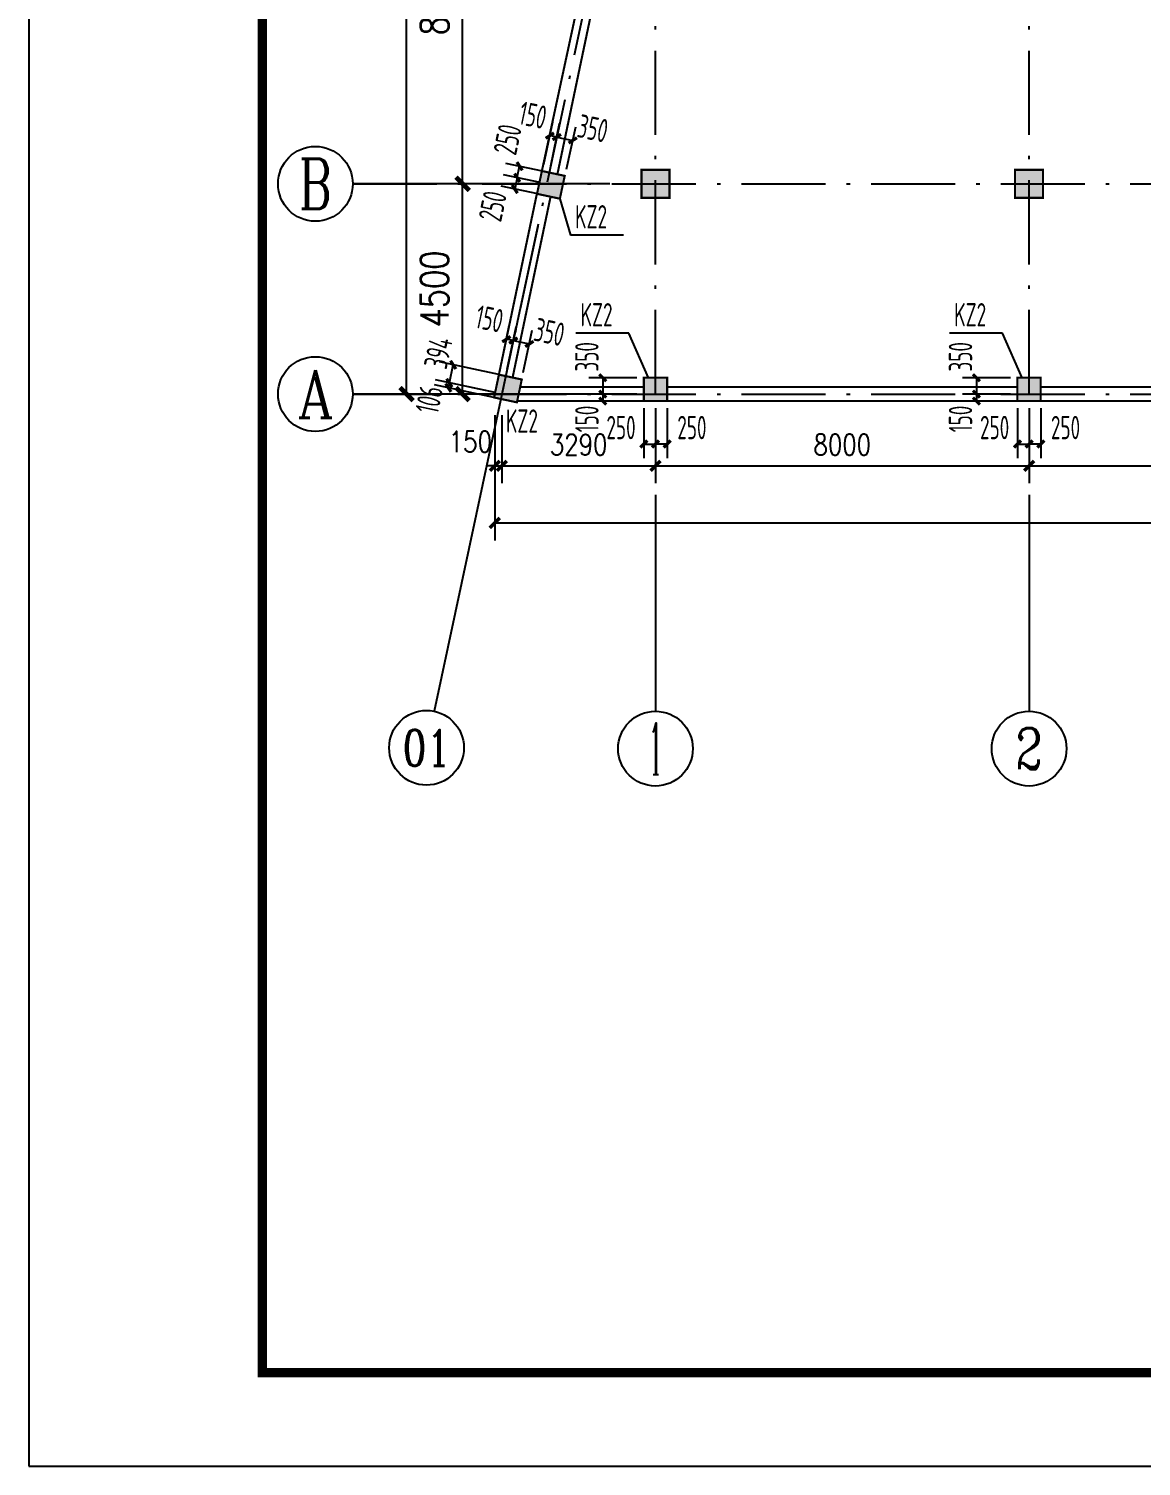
# Model space of a CAD drawing. Extents: x 2468086 to 6957054, y -3413633 to -667223.
# Drawn here: x 4916351 to 4940173, y -1259917 to -1229148 of the extents above; entities that cross this region are included whole.
import ezdxf
from ezdxf.enums import TextEntityAlignment as Align

# ---------------------------------------------------------------- set-up
doc = ezdxf.new("R2010")
doc.units = 0
doc.header["$LTSCALE"] = 100
doc.header["$MEASUREMENT"] = 0
doc.linetypes.add('2', pattern=[18.5, 12, -3, 0.5, -3])
doc.layers.get('0').update_dxf_attribs({"linetype": 'CONTINUOUS'})
doc.layers.get('DEFPOINTS').update_dxf_attribs({"linetype": 'CONTINUOUS'})
for name, color, linetype in [('AXIS', 3, 'CONTINUOUS'), ('AXIS_TEXT', 7, 'CONTINUOUS'), ('PUB_TITLE', 4, 'CONTINUOUS'), ('墙__实线', 3, 'CONTINUOUS'), ('柱', 2, 'CONTINUOUS'), ('柱填充', 43, 'CONTINUOUS'), ('柱编号', 211, 'CONTINUOUS'), ('轴线__尺寸数字', 7, 'CONTINUOUS'), ('轴线__点划线', 252, '2'), ('通风井定位', 145, 'CONTINUOUS')]:
    doc.layers.add(name, color=color, linetype=linetype)
doc.styles.add('_TCH_AXIS', font='COMPLEX', dxfattribs={"bigfont": 'GBCBIG'})
doc.styles.add('COMPLEX', font='COMPLEX')
doc.styles.add('DIM_FONT', font='SIMPLEX.shx', dxfattribs={"width": 0.8})
doc.styles.add('GB', font='gbxwxt.shx', dxfattribs={"width": 0.7, "height": 500, "bigfont": 'gbhzfs.shx'})
doc.dimstyles.new('DIMN150', dxfattribs={"dimscale": 1.5, "dimtxt": 300, "dimasz": 100, "dimexe": 250, "dimexo": 300, "dimgap": 150, "dimtad": 1, "dimdec": 0, "dimzin": 0, "dimdsep": 46, "dimtxsty": 'DIM_FONT', "dimblk": 'ARCHTICK', "dimcen": 0.09, "dimclrt": 7, "dimazin": 2, "dimtfac": 1, "dimtdec": 0, "dimtix": 1, "dimtmove": 2, "dimatfit": 3, "dimfxl": 1, "dimtolj": 1, "dimtzin": 0, "dimarcsym": 0})
doc.dimstyles.new('DIMN200', dxfattribs={"dimscale": 2, "dimtxt": 300, "dimasz": 100, "dimexe": 250, "dimexo": 300, "dimgap": 150, "dimtad": 1, "dimdec": 0, "dimzin": 0, "dimdsep": 46, "dimtxsty": 'DIM_FONT', "dimblk": 'ARCHTICK', "dimcen": 0.09, "dimclrt": 7, "dimazin": 2, "dimtfac": 1, "dimtdec": 0, "dimtix": 1, "dimtmove": 2, "dimatfit": 3, "dimldrblk": 'ARCHTICK', "dimfxl": 1, "dimtolj": 1, "dimtzin": 0, "dimarcsym": 0})
doc.dimstyles.new('LYSDIM1', dxfattribs={"dimtxt": 375, "dimasz": 1.5, "dimexe": 300, "dimexo": 150, "dimgap": 90, "dimtad": 1, "dimdec": 0, "dimzin": 0, "dimdsep": 46, "dimtxsty": 'GB', "dimblk1": 'JT', "dimblk2": 'JT', "dimsah": 1, "dimcen": 0, "dimclrt": 7, "dimadec": 0, "dimazin": 0, "dimtfac": 1, "dimtdec": 0, "dimtix": 1, "dimtmove": 2, "dimatfit": 3, "dimldrblk": 'JT', "dimfxl": 1, "dimtolj": 1, "dimtzin": 0, "dimarcsym": 0})

# ---------------------------------------------------------------- blocks, each defined once
blk = doc.blocks.new('_ARCHTICK')
at = {"color": 0, "const_width": 0.5}
blk.add_lwpolyline([(-0.71, -0.71), (0.71, 0.71)], dxfattribs=at)
blk = doc.blocks.new('*D2835')
at = {"layer": 'AXIS', "color": 0, "lineweight": -2, "transparency": 16777216}
for p, q in [((4928792, -1232468), (4925142, -1232468)), ((4925642, -1236968), (4925642, -1232468)), ((4928792, -1236968), (4925142, -1236968))]:
    blk.add_line(p, q, dxfattribs=at)
at = {"layer": 'DEFPOINTS', "color": 0, "transparency": 16777216}
for p in [(4925642, -1232468), (4929392, -1232468), (4929392, -1236968)]:
    blk.add_point(p, dxfattribs=at)
at = {"layer": 'AXIS', "color": 0, "lineweight": -2, "transparency": 16777216, "xscale": 200, "yscale": 200, "zscale": 200}
for p, rotation in [((4925642, -1232468), 90), ((4925642, -1236968), 270)]:
    blk.add_blockref('_ARCHTICK', p, dxfattribs=dict(at, rotation=rotation))
at = {"layer": 'AXIS', "color": 7, "transparency": 16777216, "insert": (4925042, -1234718), "char_height": 600, "attachment_point": 5, "rotation": 90, "style": 'DIM_FONT'}
blk.add_mtext('\\A1;4500', dxfattribs=at)
blk = doc.blocks.new('*D2836')
at = {"layer": 'AXIS', "color": 0, "lineweight": -2, "transparency": 16777216}
for p, q in [((4928792, -1224468), (4925142, -1224468)), ((4925642, -1232468), (4925642, -1224468)), ((4928792, -1232468), (4925142, -1232468))]:
    blk.add_line(p, q, dxfattribs=at)
at = {"layer": 'DEFPOINTS', "color": 0, "transparency": 16777216}
for p in [(4925642, -1224468), (4929392, -1224468), (4929392, -1232468)]:
    blk.add_point(p, dxfattribs=at)
at = {"layer": 'AXIS', "color": 0, "lineweight": -2, "transparency": 16777216, "xscale": 200, "yscale": 200, "zscale": 200}
for p, rotation in [((4925642, -1224468), 90), ((4925642, -1232468), 270)]:
    blk.add_blockref('_ARCHTICK', p, dxfattribs=dict(at, rotation=rotation))
at = {"layer": 'AXIS', "color": 7, "transparency": 16777216, "insert": (4925042, -1228468), "char_height": 600, "attachment_point": 5, "rotation": 90, "style": 'DIM_FONT'}
blk.add_mtext('\\A1;8000', dxfattribs=at)
blk = doc.blocks.new('*D2857')
at = {"layer": 'AXIS', "color": 0, "lineweight": -2, "transparency": 16777216}
for p, q in [((4928792, -1102768), (4923942, -1102768)), ((4924442, -1236968), (4924442, -1102768)), ((4928792, -1236968), (4923942, -1236968))]:
    blk.add_line(p, q, dxfattribs=at)
at = {"layer": 'DEFPOINTS', "color": 0, "transparency": 16777216}
for p in [(4924442, -1102768), (4929392, -1102768), (4929392, -1236968)]:
    blk.add_point(p, dxfattribs=at)
at = {"layer": 'AXIS', "color": 0, "lineweight": -2, "transparency": 16777216, "xscale": 200, "yscale": 200, "zscale": 200}
for p, rotation in [((4924442, -1102768), 90), ((4924442, -1236968), 270)]:
    blk.add_blockref('_ARCHTICK', p, dxfattribs=dict(at, rotation=rotation))
at = {"layer": 'AXIS', "color": 7, "transparency": 16777216, "insert": (4923842, -1169868), "char_height": 600, "attachment_point": 5, "rotation": 90, "style": 'DIM_FONT'}
blk.add_mtext('\\A1;134200', dxfattribs=at)
blk = doc.blocks.new('*D2897')
at = {"layer": 'AXIS', "color": 0, "lineweight": -2, "transparency": 16777216}
for p, q in [((4926331, -1237418), (4926331, -1238878)), ((4926481, -1237418), (4926481, -1238878)), ((4926331, -1238503), (4926181, -1238503)), ((4926331, -1238503), (4926481, -1238503)), ((4926481, -1238503), (4926631, -1238503))]:
    blk.add_line(p, q, dxfattribs=at)
at = {"layer": 'DEFPOINTS', "color": 0, "transparency": 16777216}
for p in [(4926331, -1236968), (4926481, -1236968), (4926481, -1238503)]:
    blk.add_point(p, dxfattribs=at)
at = {"layer": 'AXIS', "color": 0, "lineweight": -2, "transparency": 16777216, "xscale": 150, "yscale": 150, "zscale": 150}
blk.add_blockref('_ARCHTICK', (4926331, -1238503), dxfattribs=at)
at = {"layer": 'AXIS', "color": 0, "lineweight": -2, "transparency": 16777216, "xscale": 150, "yscale": 150, "zscale": 150, "rotation": 180}
blk.add_blockref('_ARCHTICK', (4926481, -1238503), dxfattribs=at)
at = {"layer": 'AXIS', "color": 7, "transparency": 16777216, "insert": (4925806, -1237986), "char_height": 450, "attachment_point": 5, "style": 'DIM_FONT'}
blk.add_mtext('\\A1;150', dxfattribs=at)
blk = doc.blocks.new('*D2898')
at = {"layer": 'AXIS', "color": 0, "lineweight": -2, "transparency": 16777216}
for p, q in [((4926481, -1237418), (4926481, -1238878)), ((4929771, -1237418), (4929771, -1238878)), ((4926481, -1238503), (4929771, -1238503))]:
    blk.add_line(p, q, dxfattribs=at)
at = {"layer": 'DEFPOINTS', "color": 0, "transparency": 16777216}
for p in [(4926481, -1236968), (4929771, -1236968), (4929771, -1238503)]:
    blk.add_point(p, dxfattribs=at)
at = {"layer": 'AXIS', "color": 0, "lineweight": -2, "transparency": 16777216, "xscale": 150, "yscale": 150, "zscale": 150, "rotation": 180}
blk.add_blockref('_ARCHTICK', (4926481, -1238503), dxfattribs=at)
at = {"layer": 'AXIS', "color": 0, "lineweight": -2, "transparency": 16777216, "xscale": 150, "yscale": 150, "zscale": 150}
blk.add_blockref('_ARCHTICK', (4929771, -1238503), dxfattribs=at)
at = {"layer": 'AXIS', "color": 7, "transparency": 16777216, "insert": (4928126, -1238053), "char_height": 450, "attachment_point": 5, "style": 'DIM_FONT'}
blk.add_mtext('\\A1;3290', dxfattribs=at)
blk = doc.blocks.new('*D2899')
at = {"layer": 'AXIS', "color": 0, "lineweight": -2, "transparency": 16777216}
for p, q in [((4929771, -1237418), (4929771, -1238878)), ((4937771, -1237418), (4937771, -1238878)), ((4929771, -1238503), (4937771, -1238503))]:
    blk.add_line(p, q, dxfattribs=at)
at = {"layer": 'DEFPOINTS', "color": 0, "transparency": 16777216}
for p in [(4929771, -1236968), (4937771, -1236968), (4937771, -1238503)]:
    blk.add_point(p, dxfattribs=at)
at = {"layer": 'AXIS', "color": 0, "lineweight": -2, "transparency": 16777216, "xscale": 150, "yscale": 150, "zscale": 150, "rotation": 180}
blk.add_blockref('_ARCHTICK', (4929771, -1238503), dxfattribs=at)
at = {"layer": 'AXIS', "color": 0, "lineweight": -2, "transparency": 16777216, "xscale": 150, "yscale": 150, "zscale": 150}
blk.add_blockref('_ARCHTICK', (4937771, -1238503), dxfattribs=at)
at = {"layer": 'AXIS', "color": 7, "transparency": 16777216, "insert": (4933771, -1238053), "char_height": 450, "attachment_point": 5, "style": 'DIM_FONT'}
blk.add_mtext('\\A1;8000', dxfattribs=at)
blk = doc.blocks.new('*D2900')
at = {"layer": 'AXIS', "color": 0, "lineweight": -2, "transparency": 16777216}
for p, q in [((4937771, -1237418), (4937771, -1238878)), ((4945771, -1237418), (4945771, -1238878)), ((4937771, -1238503), (4945771, -1238503))]:
    blk.add_line(p, q, dxfattribs=at)
at = {"layer": 'DEFPOINTS', "color": 0, "transparency": 16777216}
for p in [(4937771, -1236968), (4945771, -1236968), (4945771, -1238503)]:
    blk.add_point(p, dxfattribs=at)
at = {"layer": 'AXIS', "color": 0, "lineweight": -2, "transparency": 16777216, "xscale": 150, "yscale": 150, "zscale": 150, "rotation": 180}
blk.add_blockref('_ARCHTICK', (4937771, -1238503), dxfattribs=at)
at = {"layer": 'AXIS', "color": 0, "lineweight": -2, "transparency": 16777216, "xscale": 150, "yscale": 150, "zscale": 150}
blk.add_blockref('_ARCHTICK', (4945771, -1238503), dxfattribs=at)
at = {"layer": 'AXIS', "color": 7, "transparency": 16777216, "insert": (4941771, -1238053), "char_height": 450, "attachment_point": 5, "style": 'DIM_FONT'}
blk.add_mtext('\\A1;8000', dxfattribs=at)
blk = doc.blocks.new('*D2901')
at = {"layer": 'AXIS', "color": 0, "lineweight": -2, "transparency": 16777216}
for p, q in [((4926331, -1237868), (4926331, -1240100)), ((5206271, -1237868), (5206271, -1240100)), ((4926331, -1239725), (5206271, -1239725))]:
    blk.add_line(p, q, dxfattribs=at)
at = {"layer": 'DEFPOINTS', "color": 0, "transparency": 16777216}
for p in [(4926331, -1237418), (5206271, -1237418), (5206271, -1239725)]:
    blk.add_point(p, dxfattribs=at)
at = {"layer": 'AXIS', "color": 0, "lineweight": -2, "transparency": 16777216, "xscale": 150, "yscale": 150, "zscale": 150, "rotation": 180}
blk.add_blockref('_ARCHTICK', (4926331, -1239725), dxfattribs=at)
at = {"layer": 'AXIS', "color": 0, "lineweight": -2, "transparency": 16777216, "xscale": 150, "yscale": 150, "zscale": 150}
blk.add_blockref('_ARCHTICK', (5206271, -1239725), dxfattribs=at)
at = {"layer": 'AXIS', "color": 7, "transparency": 16777216, "insert": (5066301, -1239275), "char_height": 450, "attachment_point": 5, "style": 'DIM_FONT'}
blk.add_mtext('\\A1;279940', dxfattribs=at)
blk = doc.blocks.new('_AXISO')
blk.add_circle((0, 0), 0.5)
at = {"layer": 'AXIS_TEXT', "style": 'COMPLEX', "width": 1.041667}
blk.add_attdef('A', text='', height=0.56, dxfattribs=at).set_placement((-0.25, -0.28), (0.25, -0.28), align=Align.FIT)
blk = doc.blocks.new('JT')
at = {"layer": '轴线__尺寸数字', "const_width": 45}
blk.add_lwpolyline([(-50, -50), (50, 50)], dxfattribs=at)
blk.add_lwpolyline([(-50, -50), (50, 50)], dxfattribs=at)
blk = doc.blocks.new('*D3327')
at = {"layer": 'DEFPOINTS', "color": 0, "transparency": 16777216}
for p in [(4937521, -1236618), (4936642, -1236968), (4937521, -1236968)]:
    blk.add_point(p, dxfattribs=at)
at = {"layer": '通风井定位', "color": 0, "lineweight": -2, "transparency": 16777216}
for p, q in [((4937371, -1236618), (4936342, -1236618)), ((4936642, -1236619), (4936642, -1236966)), ((4937371, -1236968), (4936342, -1236968))]:
    blk.add_line(p, q, dxfattribs=at)
at = {"layer": '通风井定位', "color": 0, "lineweight": -2, "transparency": 16777216, "xscale": 1.5, "yscale": 1.5, "zscale": 1.5}
for p, rotation in [((4936642, -1236618), 90), ((4936642, -1236968), 270)]:
    blk.add_blockref('JT', p, dxfattribs=dict(at, rotation=rotation))
at = {"layer": '通风井定位', "color": 7, "transparency": 16777216, "insert": (4936302, -1236170), "char_height": 500, "attachment_point": 5, "rotation": 90, "style": 'GB'}
blk.add_mtext('\\A1;350', dxfattribs=at)
blk = doc.blocks.new('*D3328')
at = {"layer": 'DEFPOINTS', "color": 0, "transparency": 16777216}
for p in [(4936642, -1237118), (4937521, -1236968), (4937521, -1237118)]:
    blk.add_point(p, dxfattribs=at)
at = {"layer": '通风井定位', "color": 0, "lineweight": -2, "transparency": 16777216}
for p, q in [((4937371, -1236968), (4936342, -1236968)), ((4937371, -1237118), (4936342, -1237118)), ((4936642, -1236966), (4936642, -1236965)), ((4936642, -1236968), (4936642, -1237118)), ((4936642, -1237119), (4936642, -1237121))]:
    blk.add_line(p, q, dxfattribs=at)
at = {"layer": '通风井定位', "color": 0, "lineweight": -2, "transparency": 16777216, "xscale": 1.5, "yscale": 1.5, "zscale": 1.5}
for p, rotation in [((4936642, -1236968), 270), ((4936642, -1237118), 90)]:
    blk.add_blockref('JT', p, dxfattribs=dict(at, rotation=rotation))
at = {"layer": '通风井定位', "color": 7, "transparency": 16777216, "insert": (4936302, -1237501), "char_height": 500, "attachment_point": 5, "rotation": 90, "style": 'GB'}
blk.add_mtext('\\A1;150', dxfattribs=at)
blk = doc.blocks.new('*D3329')
at = {"layer": 'DEFPOINTS', "color": 0, "transparency": 16777216}
for p in [(4937771, -1237118), (4938021, -1237118), (4937771, -1238037)]:
    blk.add_point(p, dxfattribs=at)
at = {"layer": '通风井定位', "color": 0, "lineweight": -2, "transparency": 16777216}
for p, q in [((4937771, -1237268), (4937771, -1238337)), ((4938021, -1237268), (4938021, -1238337)), ((4938019, -1238037), (4937772, -1238037))]:
    blk.add_line(p, q, dxfattribs=at)
at = {"layer": '通风井定位', "color": 0, "lineweight": -2, "transparency": 16777216, "xscale": 1.5, "yscale": 1.5, "zscale": 1.5, "rotation": 180}
blk.add_blockref('JT', (4937771, -1238037), dxfattribs=at)
at = {"layer": '通风井定位', "color": 0, "lineweight": -2, "transparency": 16777216, "xscale": 1.5, "yscale": 1.5, "zscale": 1.5}
blk.add_blockref('JT', (4938021, -1238037), dxfattribs=at)
at = {"layer": '通风井定位', "color": 7, "transparency": 16777216, "insert": (4938551, -1237684), "char_height": 500, "attachment_point": 5, "style": 'GB'}
blk.add_mtext('\\A1;250', dxfattribs=at)
blk = doc.blocks.new('*D3330')
at = {"layer": 'DEFPOINTS', "color": 0, "transparency": 16777216}
for p in [(4937521, -1237118), (4937771, -1237118), (4937771, -1238037)]:
    blk.add_point(p, dxfattribs=at)
at = {"layer": '通风井定位', "color": 0, "lineweight": -2, "transparency": 16777216}
for p, q in [((4937521, -1237268), (4937521, -1238337)), ((4937771, -1237268), (4937771, -1238337)), ((4937522, -1238037), (4937769, -1238037))]:
    blk.add_line(p, q, dxfattribs=at)
at = {"layer": '通风井定位', "color": 0, "lineweight": -2, "transparency": 16777216, "xscale": 1.5, "yscale": 1.5, "zscale": 1.5, "rotation": 180}
blk.add_blockref('JT', (4937521, -1238037), dxfattribs=at)
at = {"layer": '通风井定位', "color": 0, "lineweight": -2, "transparency": 16777216, "xscale": 1.5, "yscale": 1.5, "zscale": 1.5}
blk.add_blockref('JT', (4937771, -1238037), dxfattribs=at)
at = {"layer": '通风井定位', "color": 7, "transparency": 16777216, "insert": (4937033, -1237684), "char_height": 500, "attachment_point": 5, "style": 'GB'}
blk.add_mtext('\\A1;250', dxfattribs=at)
blk = doc.blocks.new('*D3331')
at = {"layer": 'DEFPOINTS', "color": 0, "transparency": 16777216}
for p in [(4929521, -1236618), (4928642, -1236968), (4929521, -1236968)]:
    blk.add_point(p, dxfattribs=at)
at = {"layer": '通风井定位', "color": 0, "lineweight": -2, "transparency": 16777216}
for p, q in [((4929371, -1236618), (4928342, -1236618)), ((4928642, -1236619), (4928642, -1236966)), ((4929371, -1236968), (4928342, -1236968))]:
    blk.add_line(p, q, dxfattribs=at)
at = {"layer": '通风井定位', "color": 0, "lineweight": -2, "transparency": 16777216, "xscale": 1.5, "yscale": 1.5, "zscale": 1.5}
for p, rotation in [((4928642, -1236618), 90), ((4928642, -1236968), 270)]:
    blk.add_blockref('JT', p, dxfattribs=dict(at, rotation=rotation))
at = {"layer": '通风井定位', "color": 7, "transparency": 16777216, "insert": (4928302, -1236170), "char_height": 500, "attachment_point": 5, "rotation": 90, "style": 'GB'}
blk.add_mtext('\\A1;350', dxfattribs=at)
blk = doc.blocks.new('*D3332')
at = {"layer": 'DEFPOINTS', "color": 0, "transparency": 16777216}
for p in [(4928642, -1237118), (4929521, -1236968), (4929521, -1237118)]:
    blk.add_point(p, dxfattribs=at)
at = {"layer": '通风井定位', "color": 0, "lineweight": -2, "transparency": 16777216}
for p, q in [((4929371, -1236968), (4928342, -1236968)), ((4929371, -1237118), (4928342, -1237118)), ((4928642, -1236966), (4928642, -1236965)), ((4928642, -1236968), (4928642, -1237118)), ((4928642, -1237119), (4928642, -1237121))]:
    blk.add_line(p, q, dxfattribs=at)
at = {"layer": '通风井定位', "color": 0, "lineweight": -2, "transparency": 16777216, "xscale": 1.5, "yscale": 1.5, "zscale": 1.5}
for p, rotation in [((4928642, -1236968), 270), ((4928642, -1237118), 90)]:
    blk.add_blockref('JT', p, dxfattribs=dict(at, rotation=rotation))
at = {"layer": '通风井定位', "color": 7, "transparency": 16777216, "insert": (4928302, -1237501), "char_height": 500, "attachment_point": 5, "rotation": 90, "style": 'GB'}
blk.add_mtext('\\A1;150', dxfattribs=at)
blk = doc.blocks.new('*D3333')
at = {"layer": 'DEFPOINTS', "color": 0, "transparency": 16777216}
for p in [(4929771, -1237118), (4930021, -1237118), (4929771, -1238037)]:
    blk.add_point(p, dxfattribs=at)
at = {"layer": '通风井定位', "color": 0, "lineweight": -2, "transparency": 16777216}
for p, q in [((4929771, -1237268), (4929771, -1238337)), ((4930021, -1237268), (4930021, -1238337)), ((4930019, -1238037), (4929772, -1238037))]:
    blk.add_line(p, q, dxfattribs=at)
at = {"layer": '通风井定位', "color": 0, "lineweight": -2, "transparency": 16777216, "xscale": 1.5, "yscale": 1.5, "zscale": 1.5, "rotation": 180}
blk.add_blockref('JT', (4929771, -1238037), dxfattribs=at)
at = {"layer": '通风井定位', "color": 0, "lineweight": -2, "transparency": 16777216, "xscale": 1.5, "yscale": 1.5, "zscale": 1.5}
blk.add_blockref('JT', (4930021, -1238037), dxfattribs=at)
at = {"layer": '通风井定位', "color": 7, "transparency": 16777216, "insert": (4930551, -1237684), "char_height": 500, "attachment_point": 5, "style": 'GB'}
blk.add_mtext('\\A1;250', dxfattribs=at)
blk = doc.blocks.new('*D3334')
at = {"layer": 'DEFPOINTS', "color": 0, "transparency": 16777216}
for p in [(4929521, -1237118), (4929771, -1237118), (4929771, -1238037)]:
    blk.add_point(p, dxfattribs=at)
at = {"layer": '通风井定位', "color": 0, "lineweight": -2, "transparency": 16777216}
for p, q in [((4929521, -1237268), (4929521, -1238337)), ((4929771, -1237268), (4929771, -1238337)), ((4929522, -1238037), (4929769, -1238037))]:
    blk.add_line(p, q, dxfattribs=at)
at = {"layer": '通风井定位', "color": 0, "lineweight": -2, "transparency": 16777216, "xscale": 1.5, "yscale": 1.5, "zscale": 1.5, "rotation": 180}
blk.add_blockref('JT', (4929521, -1238037), dxfattribs=at)
at = {"layer": '通风井定位', "color": 0, "lineweight": -2, "transparency": 16777216, "xscale": 1.5, "yscale": 1.5, "zscale": 1.5}
blk.add_blockref('JT', (4929771, -1238037), dxfattribs=at)
at = {"layer": '通风井定位', "color": 7, "transparency": 16777216, "insert": (4929033, -1237684), "char_height": 500, "attachment_point": 5, "style": 'GB'}
blk.add_mtext('\\A1;250', dxfattribs=at)
blk = doc.blocks.new('*D3335')
at = {"layer": 'DEFPOINTS', "color": 0, "transparency": 16777216}
for p in [(4925335, -1236833), (4926459, -1237072), (4926481, -1236968)]:
    blk.add_point(p, dxfattribs=at)
at = {"layer": '通风井定位', "color": 0, "lineweight": -2, "transparency": 16777216}
for p, q in [((4926312, -1237040), (4925042, -1236770)), ((4926334, -1236936), (4925064, -1236666)), ((4925335, -1236834), (4925334, -1236836)), ((4925357, -1236729), (4925335, -1236833)), ((4925358, -1236727), (4925358, -1236726))]:
    blk.add_line(p, q, dxfattribs=at)
at = {"layer": '通风井定位', "color": 0, "lineweight": -2, "transparency": 16777216, "xscale": 1.5, "yscale": 1.5, "zscale": 1.5}
for p, rotation in [((4925357, -1236729), 257.9999777037306), ((4925335, -1236833), 77.99997770373062)]:
    blk.add_blockref('JT', p, dxfattribs=dict(at, rotation=rotation))
at = {"layer": '通风井定位', "color": 7, "transparency": 16777216, "insert": (4924926, -1237084), "char_height": 500, "attachment_point": 5, "rotation": 78, "style": 'GB'}
blk.add_mtext('\\A1;106', dxfattribs=at)
blk = doc.blocks.new('*D3336')
at = {"layer": 'DEFPOINTS', "color": 0, "transparency": 16777216}
for p in [(4926578, -1235793), (4926419, -1236552), (4926566, -1236583)]:
    blk.add_point(p, dxfattribs=at)
at = {"layer": '通风井定位', "color": 0, "lineweight": -2, "transparency": 16777216}
for p, q in [((4926450, -1236406), (4926640, -1235500)), ((4926597, -1236436), (4926787, -1235531)), ((4926577, -1235793), (4926575, -1235793)), ((4926725, -1235824), (4926578, -1235793)), ((4926727, -1235825), (4926728, -1235825))]:
    blk.add_line(p, q, dxfattribs=at)
at = {"layer": '通风井定位', "color": 0, "lineweight": -2, "transparency": 16777216, "xscale": 1.5, "yscale": 1.5, "zscale": 1.5}
for p, rotation in [((4926578, -1235793), 348.134123023247), ((4926725, -1235824), 168.134123023247)]:
    blk.add_blockref('JT', p, dxfattribs=dict(at, rotation=rotation))
at = {"layer": '通风井定位', "color": 7, "transparency": 16777216, "insert": (4926216, -1235357), "char_height": 500, "attachment_point": 5, "rotation": 348.1341, "style": 'GB'}
blk.add_mtext('\\A1;150', dxfattribs=at)
blk = doc.blocks.new('*D3337')
at = {"layer": 'DEFPOINTS', "color": 0, "transparency": 16777216}
for p in [(4927070, -1235895), (4926566, -1236583), (4926908, -1236656)]:
    blk.add_point(p, dxfattribs=at)
at = {"layer": '通风井定位', "color": 0, "lineweight": -2, "transparency": 16777216}
for p, q in [((4926597, -1236437), (4926790, -1235529)), ((4926939, -1236509), (4927132, -1235602)), ((4926729, -1235823), (4927068, -1235895))]:
    blk.add_line(p, q, dxfattribs=at)
at = {"layer": '通风井定位', "color": 0, "lineweight": -2, "transparency": 16777216, "xscale": 1.5, "yscale": 1.5, "zscale": 1.5}
for p, rotation in [((4926728, -1235822), 167.9999755995883), ((4927070, -1235895), 347.9999755995883)]:
    blk.add_blockref('JT', p, dxfattribs=dict(at, rotation=rotation))
at = {"layer": '通风井定位', "color": 7, "transparency": 16777216, "insert": (4927500, -1235640), "char_height": 500, "attachment_point": 5, "rotation": 348, "style": 'GB'}
blk.add_mtext('\\A1;350', dxfattribs=at)
blk = doc.blocks.new('*D3338')
at = {"layer": 'DEFPOINTS', "color": 0, "transparency": 16777216}
for p in [(4925439, -1236343), (4926566, -1236582), (4926484, -1236968)]:
    blk.add_point(p, dxfattribs=at)
at = {"layer": '通风井定位', "color": 0, "lineweight": -2, "transparency": 16777216}
for p, q in [((4926419, -1236551), (4925146, -1236280)), ((4925358, -1236727), (4925439, -1236344)), ((4926337, -1236936), (4925064, -1236666))]:
    blk.add_line(p, q, dxfattribs=at)
at = {"layer": '通风井定位', "color": 0, "lineweight": -2, "transparency": 16777216, "xscale": 1.5, "yscale": 1.5, "zscale": 1.5}
for p, rotation in [((4925439, -1236343), 77.99970611550171), ((4925357, -1236728), 257.9997061155017)]:
    blk.add_blockref('JT', p, dxfattribs=dict(at, rotation=rotation))
at = {"layer": '通风井定位', "color": 7, "transparency": 16777216, "insert": (4925120, -1236085), "char_height": 500, "attachment_point": 5, "rotation": 77.9997, "style": 'GB'}
blk.add_mtext('\\A1;394', dxfattribs=at)
blk = doc.blocks.new('*D3339')
at = {"layer": 'DEFPOINTS', "color": 0, "transparency": 16777216}
for p in [(4926862, -1232091), (4927500, -1232227), (4927448, -1232471)]:
    blk.add_point(p, dxfattribs=at)
at = {"layer": '通风井定位', "color": 0, "lineweight": -2, "transparency": 16777216}
for p, q in [((4927301, -1232440), (4926517, -1232273)), ((4927353, -1232196), (4926569, -1232029)), ((4926810, -1232334), (4926862, -1232093))]:
    blk.add_line(p, q, dxfattribs=at)
at = {"layer": '通风井定位', "color": 0, "lineweight": -2, "transparency": 16777216, "xscale": 1.5, "yscale": 1.5, "zscale": 1.5}
for p, rotation in [((4926862, -1232091), 77.99939147855883), ((4926810, -1232336), 257.9993914785588)]:
    blk.add_blockref('JT', p, dxfattribs=dict(at, rotation=rotation))
at = {"layer": '通风井定位', "color": 7, "transparency": 16777216, "insert": (4926604, -1231519), "char_height": 500, "attachment_point": 5, "rotation": 77.9994, "style": 'GB'}
blk.add_mtext('\\A1;250', dxfattribs=at)
blk = doc.blocks.new('*D3340')
at = {"layer": 'DEFPOINTS', "color": 0, "transparency": 16777216}
for p in [(4926758, -1232580), (4927448, -1232471), (4927396, -1232716)]:
    blk.add_point(p, dxfattribs=at)
at = {"layer": '通风井定位', "color": 0, "lineweight": -2, "transparency": 16777216}
for p, q in [((4927301, -1232440), (4926517, -1232273)), ((4927249, -1232685), (4926465, -1232518)), ((4926810, -1232337), (4926758, -1232579))]:
    blk.add_line(p, q, dxfattribs=at)
at = {"layer": '通风井定位', "color": 0, "lineweight": -2, "transparency": 16777216, "xscale": 1.5, "yscale": 1.5, "zscale": 1.5}
for p, rotation in [((4926810, -1232336), 78.00056338521972), ((4926758, -1232580), 258.0005633852197)]:
    blk.add_blockref('JT', p, dxfattribs=dict(at, rotation=rotation))
at = {"layer": '通风井定位', "color": 7, "transparency": 16777216, "insert": (4926284, -1232946), "char_height": 500, "attachment_point": 5, "rotation": 78.0006, "style": 'GB'}
blk.add_mtext('\\A1;250', dxfattribs=at)
blk = doc.blocks.new('*D3341')
at = {"layer": 'DEFPOINTS', "color": 0, "transparency": 16777216}
for p in [(4927509, -1231436), (4927349, -1232195), (4927496, -1232226)]:
    blk.add_point(p, dxfattribs=at)
at = {"layer": '通风井定位', "color": 0, "lineweight": -2, "transparency": 16777216}
for p, q in [((4927380, -1232049), (4927570, -1231143)), ((4927527, -1232079), (4927717, -1231174)), ((4927507, -1231436), (4927506, -1231436)), ((4927656, -1231467), (4927509, -1231436)), ((4927657, -1231468), (4927659, -1231468))]:
    blk.add_line(p, q, dxfattribs=at)
at = {"layer": '通风井定位', "color": 0, "lineweight": -2, "transparency": 16777216, "xscale": 1.5, "yscale": 1.5, "zscale": 1.5}
for p, rotation in [((4927509, -1231436), 348.134123023247), ((4927656, -1231467), 168.134123023247)]:
    blk.add_blockref('JT', p, dxfattribs=dict(at, rotation=rotation))
at = {"layer": '通风井定位', "color": 7, "transparency": 16777216, "insert": (4927146, -1231000), "char_height": 500, "attachment_point": 5, "rotation": 348.1341, "style": 'GB'}
blk.add_mtext('\\A1;150', dxfattribs=at)
blk = doc.blocks.new('*D3342')
at = {"layer": 'DEFPOINTS', "color": 0, "transparency": 16777216}
for p in [(4928000, -1231538), (4927496, -1232226), (4927838, -1232299)]:
    blk.add_point(p, dxfattribs=at)
at = {"layer": '通风井定位', "color": 0, "lineweight": -2, "transparency": 16777216}
for p, q in [((4927528, -1232080), (4927720, -1231172)), ((4927869, -1232152), (4928062, -1231245)), ((4927660, -1231466), (4927999, -1231538))]:
    blk.add_line(p, q, dxfattribs=at)
at = {"layer": '通风井定位', "color": 0, "lineweight": -2, "transparency": 16777216, "xscale": 1.5, "yscale": 1.5, "zscale": 1.5}
for p, rotation in [((4927658, -1231465), 167.9999755995883), ((4928000, -1231538), 347.9999755995883)]:
    blk.add_blockref('JT', p, dxfattribs=dict(at, rotation=rotation))
at = {"layer": '通风井定位', "color": 7, "transparency": 16777216, "insert": (4928431, -1231283), "char_height": 500, "attachment_point": 5, "rotation": 348, "style": 'GB'}
blk.add_mtext('\\A1;350', dxfattribs=at)
blk = doc.blocks.new('a00')
at = {"layer": 'PUB_TITLE'}
blk.add_lwpolyline([(2049330, 4204231), (2376330, 4204231), (2376330, 4372431), (2049330, 4372431)], close=True, dxfattribs=at)
at = {"layer": 'PUB_TITLE', "const_width": 200}
blk.add_lwpolyline([(2054330, 4206231), (2374330, 4206231), (2374330, 4370431), (2054330, 4370431)], close=True, dxfattribs=at)

msp = doc.modelspace()

# ---------------------------------------------------------------- hatches: boundary and pattern name
at = {"layer": '柱填充'}
for points in [[(4927234.7, -1232681.8), (4927723.8, -1232785.8), (4927827.8, -1232296.7), (4927338.7, -1232192.7)], [(4929470.8, -1232167.6), (4929470.8, -1232767.6), (4930070.8, -1232767.6), (4930070.8, -1232167.6)], [(4937470.8, -1232167.6), (4937470.8, -1232767.6), (4938070.8, -1232767.6), (4938070.8, -1232167.6)], [(4926314.9, -1237041.1), (4926804, -1237145), (4926908, -1236655.9), (4926418.9, -1236552)], [(4929520.8, -1236617.6), (4929520.8, -1237117.6), (4930020.8, -1237117.6), (4930020.8, -1236617.6)], [(4937520.8, -1236617.6), (4937520.8, -1237117.6), (4938020.8, -1237117.6), (4938020.8, -1236617.6)]]:
    msp.add_hatch(color=256, dxfattribs=at).paths.add_polyline_path(points)

# ---------------------------------------------------------------- linework, layer by layer
at = {"layer": 'AXIS'}
for p, q in [((4927078.1, -1232467.6), (4923288.4, -1232467.6)), ((4927260.7, -1233328.2), (4925035, -1243757)), ((4927078.1, -1236967.6), (4923288.4, -1236967.6)), ((4929770.8, -1239123.1), (4929770.8, -1243757)), ((4937770.8, -1239123.1), (4937770.8, -1243757))]:
    msp.add_line(p, q, dxfattribs=at)
for centre in [(4922488.4, -1232467.6), (4922488.4, -1236967.6), (4924868, -1244539.4)]:
    msp.add_circle(centre, 800, dxfattribs=at)
at = {"layer": '墙__实线', "color": 94, "const_width": 45}
for points in [[(4927338.7, -1232192.7), (4928955.1, -1224690.2)], [(4927670.4, -1232263.2), (4929248.6, -1224752.5)], [(4926315.2, -1237041.1), (4927231.3, -1232681.1)], [(4926711.4, -1236614.2), (4927524.7, -1232743.4)], [(4926873.6, -1236817.6), (4929520.8, -1236817.6)], [(4930020.8, -1236817.6), (4937520.8, -1236817.6)], [(4938020.8, -1236817.6), (4945520.8, -1236817.6)], [(4926809.8, -1237117.6), (4929520.8, -1237117.6)], [(4930020.8, -1237117.6), (4937520.8, -1237117.6)], [(4938020.8, -1237117.6), (4945520.8, -1237117.6)]]:
    msp.add_lwpolyline(points, dxfattribs=at)
at = {"layer": '柱', "const_width": 45}
for points in [[(4927234.7, -1232681.8), (4927723.8, -1232785.8), (4927827.8, -1232296.7), (4927338.7, -1232192.7), (4927234.7, -1232681.8)], [(4929470.8, -1232167.6), (4929470.8, -1232767.6), (4930070.8, -1232767.6), (4930070.8, -1232167.6), (4929470.8, -1232167.6)], [(4937470.8, -1232167.6), (4937470.8, -1232767.6), (4938070.8, -1232767.6), (4938070.8, -1232167.6), (4937470.8, -1232167.6)], [(4926314.9, -1237041.1), (4926804, -1237145), (4926908, -1236655.9), (4926418.9, -1236552), (4926314.9, -1237041.1)], [(4929520.8, -1236617.6), (4929520.8, -1237117.6), (4930020.8, -1237117.6), (4930020.8, -1236617.6), (4929520.8, -1236617.6)], [(4937520.8, -1236617.6), (4937520.8, -1237117.6), (4938020.8, -1237117.6), (4938020.8, -1236617.6), (4937520.8, -1236617.6)]]:
    msp.add_lwpolyline(points, dxfattribs=at)
at = {"layer": '柱编号'}
for p, q in [((4927723.8, -1232785.8), (4927950.6, -1233565.7)), ((4929082.8, -1233565.7), (4927950.6, -1233565.7)), ((4929200.6, -1235663.3), (4928068.5, -1235663.3)), ((4929623.4, -1236617.6), (4929200.6, -1235663.3)), ((4937200.6, -1235663.3), (4936068.5, -1235663.3)), ((4937623.4, -1236617.6), (4937200.6, -1235663.3))]:
    msp.add_line(p, q, dxfattribs=at)
at = {"layer": '轴线__点划线', "ltscale": 1.5}
for p, q in [((4929770.8, -1236967.6), (4929770.8, -1096231.2)), ((4937770.8, -1236967.6), (4937770.8, -1204267.8)), ((4923288.4, -1232467.6), (5210016.5, -1232467.6)), ((4923288.4, -1236967.6), (5210016.5, -1236967.6))]:
    msp.add_line(p, q, dxfattribs=at)
at = {"layer": '轴线__点划线', "ltscale": 1.5, "flags": 128}
msp.add_lwpolyline([(4944624.3, -1151967.8), (4926484, -1236967.6)], dxfattribs=at)

# ---------------------------------------------------------------- block references
at = {"layer": 'AXIS'}
ref = msp.add_blockref('_AXISO', (4929770.8, -1244557), dxfattribs=dict(at, xscale=1600, yscale=1600, zscale=1600))
ref.add_attrib('A', '1', dxfattribs={"layer": 'AXIS_TEXT', "ltscale": 500, "height": 1110, "style": '_TCH_AXIS', "width": 0.555556}).set_placement((4929638.7, -1245112), (4929902.9, -1245112), align=Align.FIT)
ref = msp.add_blockref('_AXISO', (4937770.8, -1244557), dxfattribs=dict(at, xscale=1600, yscale=1600, zscale=1600))
ref.add_attrib('A', '2', dxfattribs={"layer": 'AXIS_TEXT', "ltscale": 500, "height": 876.8, "style": '_TCH_AXIS'}).set_placement((4937478.5, -1244995.4), (4938063.1, -1244995.4), align=Align.FIT)
at = {"layer": '墙__实线'}
msp.add_blockref('a00', (2867020.5, -5464147.8), dxfattribs=at)

# ---------------------------------------------------------------- texts
at = {"layer": 'AXIS_TEXT', "style": '_TCH_AXIS'}
for s, height, width, p, p2 in [('B', 1065, 0.823529, (4922133.4, -1233000.1), (4922843.4, -1233000.1)), ('A', 1018.2, 0.888889, (4922100.5, -1237476.7), (4922876.3, -1237476.7)), ('01', 768, 0.965517, (4924356, -1244923.4), (4925380, -1244923.4))]:
    msp.add_text(s, height=height, dxfattribs=dict(at, width=width)).set_placement(p, p2, align=Align.FIT)
at = {"layer": '柱编号', "style": 'GB', "width": 0.7}
for p in [(4928048.8, -1233422.3), (4928166.6, -1235520), (4936166.6, -1235520), (4926568.4, -1237794.9)]:
    msp.add_text('KZ2', height=500, dxfattribs=at).set_placement(p)

# ---------------------------------------------------------------- dimensions: what is measured, and where the dimension line sits
at = {"layer": 'AXIS'}
for p1, p2, distance, dimstyle, picture, middle in [((4929392.5, -1236967.6), (4929392.5, -1102767.8), 4950, 'DIMN200', '*D2857', (4923842.5, -1169867.7)), ((4929392.5, -1232467.6), (4929392.5, -1224467.6), 3750, 'DIMN200', '*D2836', (4925042.5, -1228467.6)), ((4929392.5, -1236967.6), (4929392.5, -1232467.6), 3750, 'DIMN200', '*D2835', (4925042.5, -1234717.6)), ((4926481, -1236967.6), (4929770.8, -1236967.6), -1535.5, 'DIMN150', '*D2898', (4928125.9, -1238053.1)), ((4929770.8, -1236967.6), (4937770.8, -1236967.6), -1535.5, 'DIMN150', '*D2899', (4933770.8, -1238053.1)), ((4937770.8, -1236967.6), (4945770.8, -1236967.6), -1535.5, 'DIMN150', '*D2900', (4941770.8, -1238053.1)), ((4926330.6, -1237417.6), (5206270.8, -1237417.6), -2307.9, 'DIMN150', '*D2901', (5066300.7, -1239275.5))]:
    dim = msp.add_aligned_dim(p1=p1, p2=p2, distance=distance, dimstyle=dimstyle, dxfattribs=at)
    dim.commit()
    dim.dimension.update_dxf_attribs({"geometry": picture, "text_midpoint": middle})
dim = msp.add_linear_dim(base=(4926481, -1238503.1), p1=(4926330.6, -1236967.6), p2=(4926481, -1236967.6), angle=0, dimstyle='DIMN150', dxfattribs=at)
dim.commit()
dim.dimension.update_dxf_attribs({"geometry": '*D2897', "text_midpoint": (4925805.6, -1237985.6), "dimtype": 129})
at = {"layer": '通风井定位'}
for base, p1, p2, angle, picture, middle, dimtype in [((4927508.7, -1231436.5), (4927496.3, -1232226.2), (4927349.2, -1232195.3), 168.13412, '*D3341', (4927146.4, -1231000.3), 129), ((4926862, -1232091.4), (4927447.7, -1232471.4), (4927499.7, -1232227), 77.99939, '*D3339', (4926604.4, -1231519.1), 129), ((4928000, -1231538), (4927496.3, -1232226.2), (4927838.3, -1232298.9), 347.99998, '*D3342', (4928430.6, -1231282.5), 129), ((4926758, -1232580.5), (4927447.7, -1232471.4), (4927395.7, -1232716), 258.00056, '*D3340', (4926284, -1232946), 129), ((4926578.3, -1235793.5), (4926566, -1236583.3), (4926418.9, -1236552.4), 168.13412, '*D3336', (4926216.1, -1235357.4), 129), ((4927069.7, -1235895), (4926566, -1236583.3), (4926908, -1236655.9), 347.99998, '*D3337', (4927500.3, -1235639.5), 129), ((4925439.3, -1236342.7), (4926484, -1236967.6), (4926565.9, -1236582.2), 77.99971, '*D3338', (4925119.5, -1236085.4), 129), ((4928641.7, -1236967.6), (4929520.8, -1236617.6), (4929520.8, -1236967.6), 90, '*D3331', (4928301.6, -1236170.4), 128), ((4936641.7, -1236967.6), (4937520.8, -1236617.6), (4937520.8, -1236967.6), 90, '*D3327', (4936301.6, -1236170.4), 128), ((4925335.1, -1236832.8), (4926481, -1236967.6), (4926458.8, -1237071.7), 257.99998, '*D3335', (4924926.2, -1237083.8), 129), ((4928641.7, -1237117.6), (4929520.8, -1236967.6), (4929520.8, -1237117.6), 90, '*D3332', (4928301.6, -1237501.1), 128), ((4936641.7, -1237117.6), (4937520.8, -1236967.6), (4937520.8, -1237117.6), 90, '*D3328', (4936301.6, -1237501.1), 128)]:
    dim = msp.add_linear_dim(base=base, p1=p1, p2=p2, angle=angle, dimstyle='LYSDIM1', override={"dimtxt": 500}, dxfattribs=at)
    dim.commit()
    dim.dimension.update_dxf_attribs({"geometry": picture, "text_midpoint": middle, "dimtype": dimtype})
for base, p1, p2, picture, middle in [((4929770.8, -1238036.8), (4929520.8, -1237117.6), (4929770.8, -1237117.6), '*D3334', (4929033.2, -1237683.6)), ((4929770.8, -1238036.8), (4930020.8, -1237117.6), (4929770.8, -1237117.6), '*D3333', (4930551.2, -1237683.6)), ((4937770.8, -1238036.8), (4937520.8, -1237117.6), (4937770.8, -1237117.6), '*D3330', (4937033.2, -1237683.6)), ((4937770.8, -1238036.8), (4938020.8, -1237117.6), (4937770.8, -1237117.6), '*D3329', (4938551.2, -1237683.6))]:
    dim = msp.add_linear_dim(base=base, p1=p1, p2=p2, dimstyle='LYSDIM1', override={"dimtxt": 500}, dxfattribs=at)
    dim.commit()
    dim.dimension.update_dxf_attribs({"geometry": picture, "text_midpoint": middle, "dimtype": 128})

doc.saveas('drawing.dxf')
